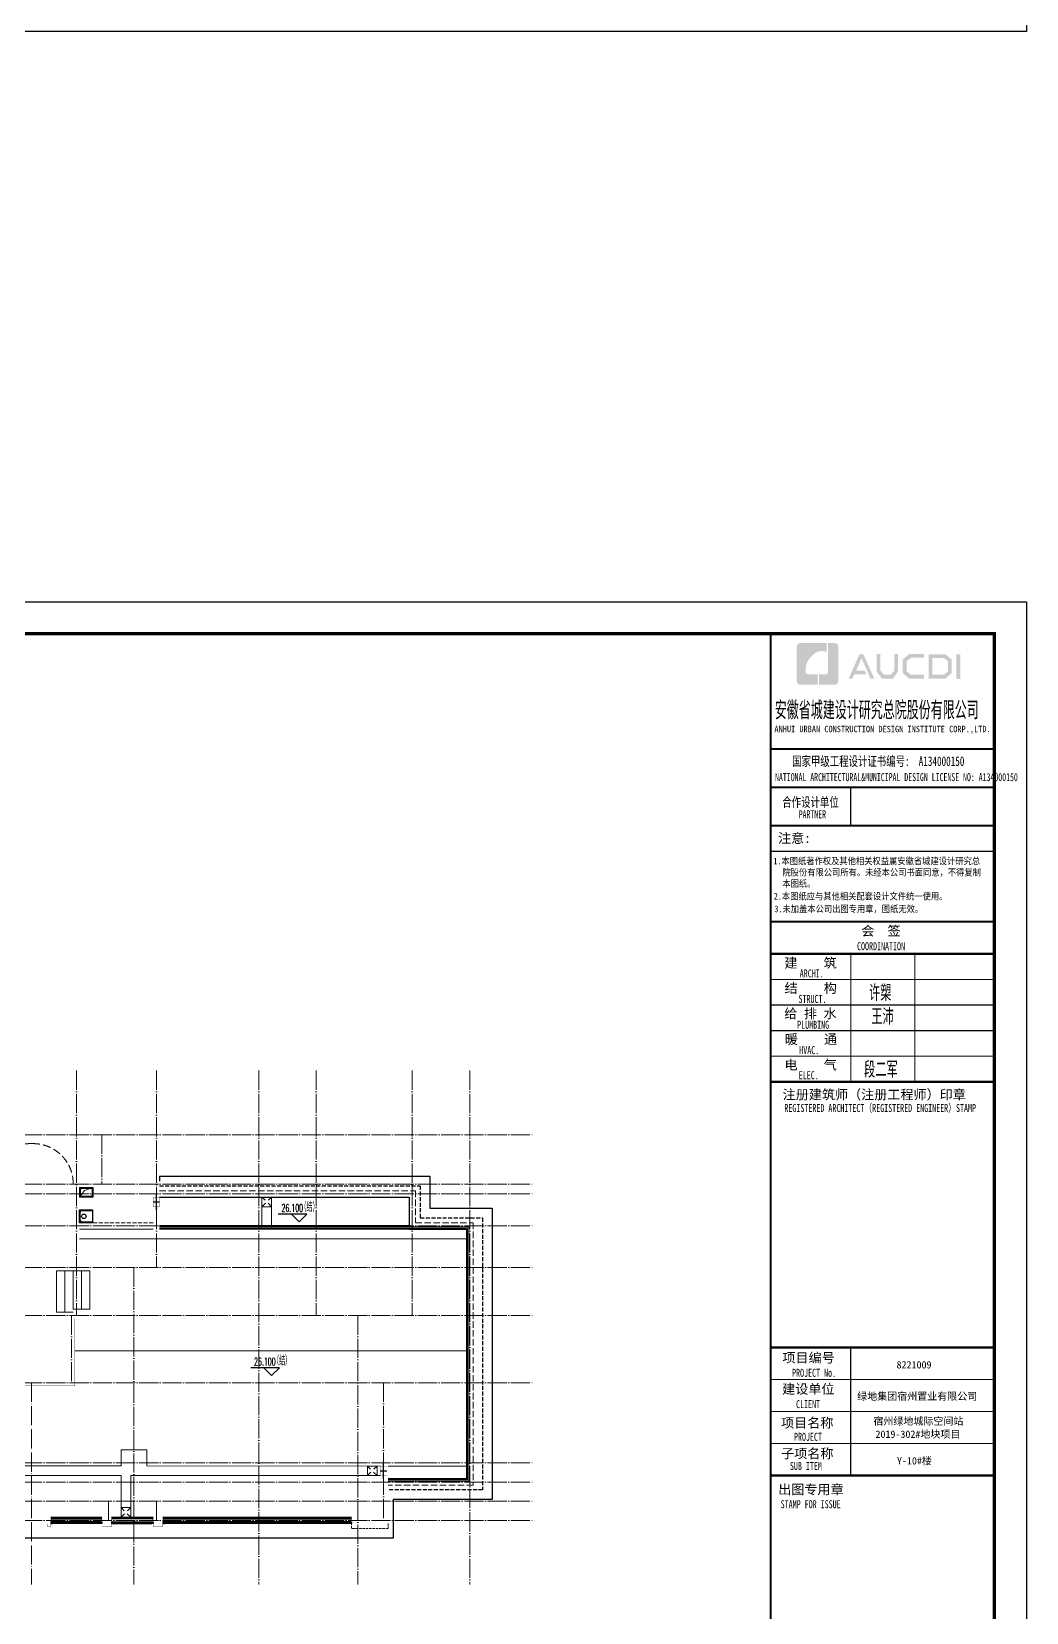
# Model space of a CAD drawing. Extents: x 27938 to 725830, y -209821 to 1628073.
# Drawn here: x 313217 to 344314, y 284242 to 333624 of the extents above; entities that cross this region are included whole.
import ezdxf

# ---------------------------------------------------------------- set-up
doc = ezdxf.new("R2010")
doc.units = 0
doc.header["$LTSCALE"] = 1000
doc.header["$MEASUREMENT"] = 0
for name, pattern in [('#P_--_20B1_001_t3$0$DASH', [0.35, 0.25, -0.1]), ('__DASH', [0.35, 0.25, -0.1]), ('DASH', [0.35, 0.25, -0.1]), ('DOTE', [2.42, 2, -0.2, 0.02, -0.2])]:
    doc.linetypes.add(name, pattern=pattern)
for name, color, linetype in [('$RECOVER_210609100354-0', 7, 'Continuous'), ('3-栏杆1', 135, 'Continuous'), ('DIM_ELEV', 3, 'Continuous'), ('ROOF', 183, 'Continuous'), ('图框', 140, 'Continuous'), ('图签文字', 147, 'Continuous'), ('机电标识类', 1, 'Continuous'), ('污水', 3, 'Continuous'), ('看线', 251, 'Continuous'), ('管', 193, 'Continuous'), ('铝合金', 144, 'Continuous')]:
    doc.layers.add(name, color=color, linetype=linetype)
for name, color, linetype, lineweight in [('DOTE', 19, 'DOTE', 9), ('LVTRY', 1, 'Continuous', 13), ('PUB_HATCH', 8, 'Continuous', 9), ('STAIR', 2, 'Continuous', 18), ('WINDOW', 144, 'Continuous', 15), ('图签', 147, 'Continuous', 18), ('平面-分水线', 214, 'Continuous', 15), ('平面-排水沟', 86, 'Continuous', 15), ('平面-栏杆', 135, 'Continuous', 15), ('平面-看线', 45, 'Continuous', 15), ('立面-洞口示意', 152, 'Continuous', 13)]:
    doc.layers.add(name, color=color, linetype=linetype, lineweight=lineweight)
doc.layers.add('yichutu', color=7, linetype='Continuous', true_color=0xffffff, plot=False)
doc.styles.add('_TCH_DIM', font='SIMPLEX.shx', dxfattribs={"width": 0.7, "bigfont": 'GBCBIG.shx'})
doc.styles.add('HT', font='')
doc.styles.add('宋体', font='', dxfattribs={"height": 50})
doc.styles.add('建筑图签-1', font='', dxfattribs={"width": 0.7})
doc.styles.add('建筑图签-2', font='TXT.shx', dxfattribs={"width": 0.5, "bigfont": 'HZTXT.shx'})
doc.styles.get('HT').set_extended_font_data('SimHei')
doc.styles.get('宋体').set_extended_font_data('SimSun')
doc.styles.get('建筑图签-1').set_extended_font_data('SimHei')

# ---------------------------------------------------------------- blocks, each defined once
blk = doc.blocks.new('院标1')
h = blk.add_hatch(color=150)
h.dxf.hatch_style = 1
h.set_gradient(color1=(33, 113, 253), color2=(33, 113, 253), tint=1, name='INVCURVED')
edge = h.paths.add_edge_path()
edge.add_spline(control_points=[(116373, 648379), (116379, 648379), (116382, 648379), (116391, 648379), (116391, 648379), (116391, 648379), (116616, 648379), (116616, 648379), (116616, 648379), (116616, 648379), (116616, 648054), (116616, 648054), (116616, 648054), (116616, 648054), (116108, 648054), (116108, 648054), (116108, 648054), (116028, 648054), (115963, 648111), (115963, 648199), (115963, 648199), (115963, 648199), (115963, 649215), (115963, 649215), (115963, 649215), (115963, 649295), (116018, 649360), (116108, 649360), (116108, 649360), (116108, 649360), (116897, 649360), (116897, 649360), (116897, 649360), (116897, 649360), (116897, 649080), (116897, 649080), (116897, 649080), (116897, 649080), (116566, 649140), (116356, 648859), (116356, 648859), (116245, 648719), (116240, 648545), (116247, 648466), (116247, 648466), (116254, 648386), (116247, 648466), (116247, 648466), (116247, 648466), (116247, 648466), (116258, 648374), (116373, 648379)], knot_values=[0, 0, 0, 0, 0.071429, 0.071429, 0.071429, 0.107143, 0.142857, 0.142857, 0.142857, 0.178571, 0.214286, 0.214286, 0.214286, 0.25, 0.285714, 0.285714, 0.285714, 0.321429, 0.357143, 0.357143, 0.357143, 0.392857, 0.428571, 0.428571, 0.428571, 0.464286, 0.5, 0.5, 0.5, 0.535714, 0.571429, 0.571429, 0.571429, 0.607143, 0.642857, 0.642857, 0.642857, 0.678571, 0.714286, 0.714286, 0.714286, 0.75, 0.785714, 0.785714, 0.785714, 0.821429, 0.857143, 0.857143, 0.857143, 0.928571, 1, 1, 1, 1], degree=3, periodic=0)
h = blk.add_hatch(color=150)
h.dxf.hatch_style = 1
h.set_gradient(color1=(33, 113, 253), color2=(33, 113, 253), tint=1, name='INVCURVED')
edge = h.paths.add_edge_path()
edge.add_spline(control_points=[(117268, 649215), (117268, 649215), (117268, 648199), (117268, 648199), (117268, 648199), (117268, 648114), (117212, 648054), (117123, 648054), (117123, 648054), (117123, 648054), (116663, 648054), (116663, 648054), (116663, 648054), (116663, 648054), (116663, 648379), (116663, 648379), (116663, 648379), (116663, 648379), (116865, 648379), (116865, 648379), (116865, 648379), (116907, 648379), (116941, 648413), (116941, 648455), (116941, 648455), (116941, 648455), (116941, 649360), (116941, 649360), (116941, 649360), (116941, 649360), (117123, 649360), (117123, 649360), (117123, 649360), (117204, 649360), (117268, 649306), (117268, 649215)], knot_values=[0, 0, 0, 0, 0.1, 0.1, 0.1, 0.15, 0.2, 0.2, 0.2, 0.25, 0.3, 0.3, 0.3, 0.35, 0.4, 0.4, 0.4, 0.45, 0.5, 0.5, 0.5, 0.55, 0.6, 0.6, 0.6, 0.65, 0.7, 0.7, 0.7, 0.75, 0.8, 0.8, 0.8, 0.9, 1, 1, 1, 1], degree=3, periodic=0)
blk = doc.blocks.new('TK')
at = {"layer": '图框'}
h = blk.add_hatch(color=256, dxfattribs=at)
h.paths.add_polyline_path([(547288, 547072), (547414, 547072), (547414, 546302), (547288, 546302)])
h.paths.add_polyline_path([(546536, 546956), (546536, 546430), (546896, 546430), (547020, 546536), (547020, 546855), (546900, 546956)], flags=16)
h.paths.add_polyline_path([(546418, 547074), (546418, 546311), (546940, 546311), (547138, 546482), (547138, 546910), (546943, 547074)])
h.paths.add_polyline_path([(546275, 547077), (546275, 546962), (545868, 546962), (545735, 546851), (545735, 546531), (545868, 546429), (546277, 546429), (546277, 546307), (545813, 546307), (545611, 546481), (545611, 546910), (545809, 547077)])
h.paths.add_polyline_path([(544792, 547075), (544912, 547075), (544912, 546565), (545026, 546433), (545237, 546433), (545351, 546565), (545351, 547075), (545465, 547075), (545465, 546528), (545301, 546311), (544963, 546311), (544792, 546530)])
h.paths.add_polyline_path([(544260, 547074), (544377, 547074), (544719, 546310), (544603, 546310), (544322, 546944), (544147, 546556), (544418, 546556), (544479, 546440), (544098, 546440), (544039, 546308), (543916, 546308)])
for p, q in [((541480, 544114), (548480, 544114)), ((541480, 544114), (548480, 544114)), ((541480, 542914), (548480, 542914))]:
    blk.add_line(p, q, dxfattribs=at)
blk.add_lwpolyline([(465375, 548714), (549475, 548714), (549475, 489314), (465375, 489314)], close=True, dxfattribs=at)
blk.add_lwpolyline([(465375, 548714), (549475, 548714), (549475, 489314), (465375, 489314)], close=True, dxfattribs=at)
at = {"layer": '图框', "const_width": 100}
blk.add_lwpolyline([(548475, 490314), (548475, 547714), (467875, 547714), (467875, 490314)], close=True, dxfattribs=at)
at = {"layer": '图框'}
for points, const_width in [([(541480, 490314), (541480, 547714)], 70), ([(541480, 544114), (548480, 544114)], 60), ([(541480, 542914), (548480, 542914)], 60), ([(541480, 542914), (548480, 542914)], 60), ([(543980, 542914), (543980, 541714)], 35), ([(541480, 541714), (548480, 541714)], 60), ([(541480, 541714), (548480, 541714)], 60), ([(541480, 540913), (548480, 540913)], 35), ([(541488, 538714), (548488, 538714)], 60), ([(541488, 537714), (548488, 537714)], 70), ([(541488, 537714), (548488, 537714)], 70), ([(543988, 537714), (543988, 533714)], 35), ([(545988, 537714), (545988, 533714)], 35), ([(541488, 536914), (548488, 536914)], 35), ([(541488, 536114), (548488, 536114)], 35), ([(541488, 535314), (548488, 535314)], 35), ([(541488, 534514), (548488, 534514)], 35), ([(541488, 533714), (548488, 533714)], 70), ([(541480, 525414), (548480, 525414)], 70), ([(541480, 525414), (548480, 525414)], 70), ([(543980, 521414), (543980, 525414)], 35), ([(541480, 524414), (548480, 524414)], 35), ([(541480, 523414), (548480, 523414)], 35), ([(541480, 522414), (548480, 522414)], 35), ([(548480, 521414), (541480, 521414)], 70)]:
    blk.add_lwpolyline(points, dxfattribs=dict(at, const_width=const_width))
blk.add_blockref('院标1', (426331, -101935))
for s, height, style, width, p in [('ANHUI URBAN CONSTRUCTION DESIGN INSTITUTE CORP.,LTD.', 200, '建筑图签-1', 0.91, (541598, 544636)), ('NATIONAL ARCHITECTURAL&MUNICIPAL DESIGN LICENSE NO: A134000150', 250, '建筑图签-1', 0.6, (541617, 543108)), ('PARTNER', 250, '建筑图签-1', 0.6, (542355, 541947)), ('1.本图纸著作权及其他相关权益属安徽省城建设计研究总', 210, 'HT', 0.88, (541566, 540507)), ('院股份有限公司所有。未经本公司书面同意，不得复制', 210, 'HT', 0.88, (541845, 540153)), ('本图纸。', 210, 'HT', 0.88, (541845, 539803)), (' 2.本图纸应与其他相关配套设计文件统一使用。 ', 210, 'HT', 0.88, (541455, 539406)), ('3.未加盖本公司出图专用章，图纸无效。', 210, 'HT', 0.88, (541598, 539011)), ('COORDINATION', 250, '建筑图签-1', 0.7, (544180, 537827)), ('ARCHI.', 250, '建筑图签-1', 0.7, (542389, 536975)), ('STRUCT.', 250, '建筑图签-1', 0.7, (542350, 536179)), ('PLUMBING', 250, '建筑图签-1', 0.7, (542309, 535372)), ('HVAC.', 250, '建筑图签-1', 0.7, (542374, 534579)), ('ELEC.', 250, '建筑图签-1', 0.7, (542358, 533794)), ('REGISTERED ARCHITECT（REGISTERED ENGINEER）STAMP', 250, '建筑图签-1', 0.7, (541909, 532772)), ('PROJECT No.', 250, '建筑图签-1', 0.7, (542150, 524499, -1799)), ('CLIENT', 250, '建筑图签-1', 0.7, (542274, 523520)), ('PROJECT', 250, '建筑图签-1', 0.7, (542209, 522500)), ('SUB ITEM', 250, '建筑图签-1', 0.7, (542082, 521589)), ('STAMP FOR ISSUE', 250, '建筑图签-1', 0.7, (541793, 520395))]:
    blk.add_text(s, height=height, dxfattribs=dict(at, style=style, width=width)).set_placement(p)
at = {"layer": '图签', "color": 2, "style": '宋体'}
for s, height, p in [('8221009', 229.3, (545417, 524761)), ('绿地集团宿州置业有限公司', 229.34, (544185, 523776)), ('宿州绿地城际空间站', 229.3, (544690, 523001)), ('2019-302#地块项目', 229.34, (544757, 522592)), ('Y-10#楼', 229.3, (545429, 521761))]:
    blk.add_text(s, height=height, dxfattribs=at).set_placement(p)
at = {"layer": '图签文字', "color": 7, "style": '建筑图签-1'}
for s, height, width, p in [('安徽省城建设计研究总院股份有限公司', 500, 0.55, (541608, 545091)), ('国家甲级工程设计证书编号:  A134000150', 300, 0.7, (542152, 543581)), ('合作设计单位', 300, 0.7, (541845, 542304))]:
    blk.add_text(s, height=height, dxfattribs=dict(at, width=width)).set_placement(p)
for s, p in [('注意:', (541711, 541177)), ('会  签', (544315, 538281)), ('建    筑', (541910, 537280)), ('结    构', (541914, 536493)), ('给 排 水', (541905, 535699)), ('暖    通', (541923, 534896)), ('电    气', (541913, 534096)), ('注册建筑师（注册工程师）印章', (541855, 533167)), ('项目编号', (541848, 524946)), ('建设单位', (541840, 523969)), ('项目名称', (541807, 522911)), ('子项名称', (541807, 521954)), ('出图专用章', (541716, 520832))]:
    blk.add_text(s, height=300, dxfattribs=at).set_placement(p)
at = {"layer": '图签文字', "color": 1, "style": '建筑图签-2', "width": 0.7}
for s, p in [('许槊', (544555, 536242)), ('王沛', (544626, 535501)), ('段二军', (544401, 533845))]:
    blk.add_text(s, height=500, dxfattribs=at).set_placement(p)
blk = doc.blocks.new('FGDGDRGSDGDG')
at = {"layer": 'DOTE', "linetype": 'DOTE', "ltscale": 0.3}
for p, q in [((490182, 529998), (490182, 513948)), ((491982, 529998), (491982, 522348)), ((494982, 529998), (494982, 522348)), ((496782, 529998), (496782, 513948)), ((499982, 529998), (499982, 523848)), ((502482, 529998), (502482, 522348)), ((505282, 529998), (505282, 522348)), ((507782, 529998), (507782, 523848)), ((510982, 529998), (510982, 513948)), ((512782, 529998), (512782, 522348)), ((515782, 529998), (515782, 522348)), ((517582, 529998), (517582, 513948)), ((519382, 529998), (519382, 522348)), ((522382, 529998), (522382, 522348)), ((524182, 529998), (524182, 513948)), ((527382, 529998), (527382, 523848)), ((529882, 529998), (529882, 522348)), ((532682, 529998), (532682, 522348)), ((535182, 529998), (535182, 523848)), ((538382, 529998), (538382, 513948)), ((540182, 529998), (540182, 522348)), ((543182, 529998), (543182, 522348)), ((544982, 529998), (544982, 513948)), ((488182, 527998), (546982, 527998)), ((501682, 527998), (501682, 526448)), ((506082, 527998), (506082, 526448)), ((529082, 527998), (529082, 526448)), ((533482, 527998), (533482, 526448)), ((488182, 526448), (546982, 526448)), ((488182, 526148), (546982, 526148)), ((488182, 525148), (546982, 525148)), ((488182, 523848), (546982, 523848)), ((500682, 523848), (500682, 513948)), ((507082, 523848), (507082, 513948)), ((528082, 523848), (528082, 513948)), ((534482, 523848), (534482, 513948)), ((488182, 522348), (546982, 522348)), ((493682, 522348), (493682, 513948)), ((502632, 522348), (502632, 520248)), ((505132, 522348), (505132, 520248)), ((514082, 522348), (514082, 513948)), ((521082, 522348), (521082, 513948)), ((530032, 522348), (530032, 520248)), ((532532, 522348), (532532, 520248)), ((541482, 522348), (541482, 513948)), ((488182, 520248), (546982, 520248)), ((503882, 520248), (503882, 513948)), ((531282, 520248), (531282, 513948)), ((488182, 517748), (546982, 517748)), ((492882, 517748), (492882, 517148)), ((514882, 517748), (514882, 517148)), ((520282, 517748), (520282, 517148)), ((542282, 517748), (542282, 517148)), ((488182, 517148), (546982, 517148)), ((488182, 516548), (546982, 516548)), ((499982, 516548), (499982, 515948)), ((501482, 516548), (501482, 515948)), ((506282, 516548), (506282, 515948)), ((507782, 516548), (507782, 515948)), ((527382, 516548), (527382, 515948)), ((528882, 516548), (528882, 515948)), ((533682, 516548), (533682, 515948)), ((535182, 516548), (535182, 515948)), ((488182, 515948), (546982, 515948))]:
    blk.add_line(p, q, dxfattribs=at)
blk = doc.blocks.new('R5T6Y7TRF')
at = {"layer": '平面-分水线', "color": 4, "elevation": -134}
blk.add_lwpolyline([(392485, -26438), (392785, -26438), (392785, -26738), (392485, -26738)], close=True, dxfattribs=at)
for points in [[(392485, -26438), (392582, -26534)], [(392485, -26738), (392593, -26629)], [(392676, -26629), (392785, -26738)], [(392688, -26534), (392785, -26438)]]:
    blk.add_lwpolyline(points, dxfattribs=at)
blk = doc.blocks.new('GDGDGDGRGD')
at = {"linetype": '__DASH', "ltscale": 0.1}
blk.add_wipeout([(428917, 296115), (428717, 296115), (428717, 295815), (428917, 295815)], dxfattribs=at).dxf.layer = '污水'
at = {"layer": '机电标识类', "color": 250, "linetype": 'DASH', "ltscale": 400}
for p, q in [((428917, 295965), (428717, 295965)), ((428817, 295715), (428817, 296215))]:
    blk.add_line(p, q, dxfattribs=at)
at = {"layer": '污水', "linetype": '__DASH', "ltscale": 0.1, "const_width": 10}
blk.add_lwpolyline([(428917, 296115), (428717, 296115), (428717, 295815), (428917, 295815)], close=True, dxfattribs=at)
blk = doc.blocks.new('A$C3EB2330C')
at = {"layer": '管'}
for p, q in [((0, 380), (330, 380)), ((330, 20), (0, 20)), ((380, 330), (380, 70))]:
    blk.add_line(p, q, dxfattribs=at)
blk.add_lwpolyline([(400, 400), (400, 0), (0, 0), (0, 400)], close=True, dxfattribs=at)
for centre, start, end in [((330, 330), 0, 90), ((330, 70), 270, 360)]:
    blk.add_arc(centre, 50, start, end, dxfattribs=at)
blk.add_ellipse((267, 200), major_axis=(-49.5, -49.5), ratio=1, start_param=-0.785398, end_param=5.497787, dxfattribs=at)
blk = doc.blocks.new('yct-841-594-84100-59399.9999999999-100-1000.0')
at = {"layer": 'yichutu', "color": 7, "true_color": 0xffffff}
blk.add_lwpolyline([(0, 0), (0, 59400), (84100, 59400), (84100, 0)], close=True, dxfattribs=at)
blk = doc.blocks.new('A$C1BAD4CCC')
at = {"layer": 'PUB_HATCH'}
blk.add_hatch(color=256, dxfattribs=at).paths.add_polyline_path([(15, -15), (15, -285), (155, -285), (155, -270), (50, -270), (30, -250), (30, -50), (50, -30), (370, -30), (390, -50), (390, -250), (370, -270), (265, -270), (265, -285), (405, -285), (405, -15)])
at = {"layer": 'LVTRY', "color": 1}
for p, q in [((155, -270), (155, -285)), ((265, -270), (265, -285))]:
    blk.add_line(p, q, dxfattribs=at)
for points in [[(420, 0), (0, 0), (0, -300), (420, -300)], [(405, -15), (15, -15), (15, -285), (405, -285)], [(50, -270), (370, -270), (390, -250), (390, -50), (370, -30), (50, -30), (30, -50), (30, -250), (50, -270)]]:
    blk.add_lwpolyline(points, close=True, dxfattribs=at)
at = {"layer": '立面-洞口示意'}
blk.add_lwpolyline([(420, 0), (156, -94), (0, -300)], dxfattribs=at)

msp = doc.modelspace()

# ---------------------------------------------------------------- linework, layer by layer
at = {"layer": '$RECOVER_210609100354-0', "color": 30, "const_width": 8}
msp.add_lwpolyline([(314566.6, 293415.3), (314566.6, 291315.3), (311866.6, 291315.3), (311866.6, 293415.3)], dxfattribs=at)
at = {"color": 30, "const_width": 8}
for points in [[(313816.6, 287015.4), (313816.6, 286915.4), (313716.6, 286915.4), (313716.6, 287015.4)], [(315716.6, 287015.4), (315716.6, 286915.4), (315416.6, 286915.4), (315416.6, 287015.4)], [(317316.6, 287015.4), (317316.6, 286915.4), (317016.6, 286915.4), (317016.6, 287015.4)]]:
    msp.add_lwpolyline(points, dxfattribs=at)
at = {"layer": '3-栏杆1', "color": 5}
for p, q in [((313836.8, 287197.6), (313816.6, 287215.4)), ((313816.6, 287215.4), (313836.8, 287197.6)), ((313816.6, 287148.4), (313836.8, 287168.3)), ((315396.3, 287197.5), (313836.8, 287197.6)), ((313836.8, 287197.6), (313836.8, 287168.3)), ((313836.8, 287168.3), (315396.3, 287168.2)), ((315396.3, 287197.6), (315416.6, 287215.4)), ((315416.6, 287215.4), (315396.3, 287197.6)), ((315396.3, 287197.6), (315396.3, 287168.3)), ((315396.3, 287168.3), (315416.6, 287148.4)), ((315416.6, 287148.4), (315396.3, 287168.3)), ((315736.8, 287197.6), (315716.6, 287215.4)), ((315716.6, 287215.4), (315736.8, 287197.6)), ((315736.8, 287168.3), (315716.6, 287148.4)), ((315716.6, 287148.4), (315736.8, 287168.3)), ((315736.8, 287197.5), (316996.3, 287197.6)), ((315736.8, 287197.6), (315736.8, 287168.3)), ((316996.3, 287168.3), (315736.8, 287168.2)), ((317016.6, 287215.4), (316996.3, 287197.6)), ((316996.3, 287197.6), (316996.3, 287168.3)), ((317016.6, 287148.4), (316996.3, 287168.3)), ((317336.8, 287197.6), (317316.6, 287215.4)), ((317316.6, 287215.4), (317336.8, 287197.6)), ((317316.6, 287148.4), (317336.8, 287168.3)), ((323196.3, 287197.5), (317336.8, 287197.6)), ((317336.8, 287197.6), (317336.8, 287168.3)), ((317336.8, 287168.3), (323196.3, 287168.2)), ((323196.3, 287197.6), (323216.6, 287215.4)), ((323216.6, 287215.4), (323196.3, 287197.6)), ((323196.3, 287197.6), (323196.3, 287168.3)), ((323196.3, 287168.3), (323216.6, 287148.4)), ((323216.6, 287148.4), (323196.3, 287168.3))]:
    msp.add_line(p, q, dxfattribs=at)
at = {"layer": 'DIM_ELEV'}
for p, q in [((321817.8, 296677.6), (320925.6, 296677.6)), ((321577.8, 296437.6), (321337.8, 296677.6)), ((321577.8, 296437.6), (321817.8, 296677.6)), ((320961, 291877.8), (320068.7, 291877.8)), ((320721, 291637.8), (320481, 291877.8)), ((320721, 291637.8), (320961, 291877.8))]:
    msp.add_line(p, q, dxfattribs=at)
at = {"layer": 'DOTE', "linetype": 'DOTE', "ltscale": 0.3}
msp.add_line((324216.6, 291415.4), (324216.6, 287115.4), dxfattribs=at)
at = {"layer": 'ROOF', "ltscale": 0.8}
for p, q in [((317216.6, 297865.4), (317216.6, 297715.4)), ((325016.6, 296315.4), (317216.6, 296315.4)), ((325016.6, 296215.4), (317216.6, 296215.4))]:
    msp.add_line(p, q, dxfattribs=at)
msp.add_lwpolyline([(317216.6, 297215.4), (325016.6, 297215.4), (325016.6, 296315.4)], dxfattribs=at)
at = {"layer": 'STAIR'}
msp.add_line((314516.6, 293715.4), (314516.6, 294915.4), dxfattribs=at)
at = {"layer": 'STAIR', "color": 251, "linetype": 'DASH'}
msp.add_lwpolyline([(314516.6, 297635.4, 0.4142136), (313266.6, 298885.4), (313166.6, 298885.4, 0.4142136), (311916.6, 297635.4)], format="xyb", dxfattribs=at)
at = {"layer": 'STAIR'}
for points in [[(314256.6, 294915.4), (313996.6, 294915.4), (313996.6, 293615.4), (314256.6, 293615.4)], [(314516.6, 294915.4), (314256.6, 294915.4), (314256.6, 293615.4), (314516.6, 293615.4)], [(314516.6, 294915.4), (314776.6, 294915.4), (314776.6, 293715.4), (314516.6, 293715.4)], [(314776.6, 294915.4), (315036.6, 294915.4), (315036.6, 293715.4), (314776.6, 293715.4)]]:
    msp.add_lwpolyline(points, dxfattribs=at)
at = {"layer": 'WINDOW', "linetype": 'DASH', "ltscale": 0.5}
msp.add_line((317016.6, 296415.4), (314716.6, 296415.4), dxfattribs=at)
at = {"layer": '平面-排水沟'}
for p, q in [((320416.6, 297215.4), (320416.6, 296315.4)), ((320716.6, 297215.4), (320716.6, 296315.4)), ((314716.6, 296215.4), (317016.6, 296215.4)), ((314716.6, 295915.4), (326816.6, 295915.4)), ((314566.6, 292415), (326816.6, 292415)), ((316016.6, 288515.4), (299516.6, 288515.5)), ((316016.6, 288815.4), (310416.6, 288815.4)), ((316316.6, 288515.4), (316316.6, 287215.4)), ((320316.6, 288514.9), (320316.6, 288814.9))]:
    msp.add_line(p, q, dxfattribs=at)
for points in [[(316016.6, 288815.4), (316016.6, 289315.4), (316816.6, 289315.4), (316816.6, 288815.4)], [(316016.6, 287215.4), (316016.6, 288515.4)]]:
    msp.add_lwpolyline(points, dxfattribs=at)
at = {"layer": '平面-看线'}
for p, q in [((315416.6, 287215.4), (313816.6, 287215.4)), ((315716.6, 287215.4), (317016.6, 287215.4)), ((317316.6, 287215.4), (323216.6, 287215.4))]:
    msp.add_line(p, q, dxfattribs=at)
at = {"layer": '平面-看线', "linetype": 'DASH', "ltscale": 0.3}
msp.add_lwpolyline([(324366.6, 287015.4), (324366.6, 286865.4), (323216.6, 286865.4), (323216.6, 287015.4)], dxfattribs=at)
at = {"layer": '污水', "linetype": '__DASH', "ltscale": 0.1, "const_width": 10}
msp.add_lwpolyline([(320716.6, 296315.4), (320716.6, 296215.3), (320416.6, 296215.3), (320416.6, 296315.4)], close=True, dxfattribs=at)
at = {"layer": '看线', "color": 201}
msp.add_lwpolyline([(324516.6, 287765.4), (324516.6, 286565.4), (301916.6, 286565.4), (301916.6, 288065.4), (299516.6, 288065.4)], dxfattribs=at)
at = {"layer": '铝合金', "color": 36}
for points in [[(313846.6, 287075.4), (313816.6, 287075.4), (313816.6, 287015.4), (313866.6, 287015.3), (313866.6, 287045.3)], [(313816.6, 287045.4), (313816.6, 287015.4), (313866.6, 287015.3), (313866.6, 287025.3), (313866.6, 287025.3), (313866.6, 287045.4)], [(315386.6, 287075.4), (313846.6, 287075.4)], [(315366.6, 287045.4), (313866.6, 287045.4)], [(315366.6, 287015.4), (313866.6, 287015.4)], [(315386.6, 287075.4), (315416.6, 287075.4), (315416.6, 287015.4), (315366.6, 287015.4), (315366.6, 287045.4)], [(315416.6, 287045.4), (315416.6, 287015.4), (315366.6, 287015.4), (315366.6, 287025.4), (315366.6, 287025.4), (315366.6, 287045.4)], [(315746.6, 287075.4), (315716.6, 287075.4), (315716.6, 287015.4), (315766.6, 287015.4), (315766.6, 287045.4)], [(315716.6, 287045.4), (315716.6, 287015.4), (315766.6, 287015.4), (315766.6, 287025.4), (315766.6, 287025.4), (315766.6, 287045.4)], [(315746.6, 287075.4), (316986.6, 287075.4)], [(315766.6, 287045.4), (316966.6, 287045.4)], [(315766.6, 287015.4), (316966.6, 287015.4)], [(316986.6, 287075.4), (317016.6, 287075.4), (317016.6, 287015.4), (316966.6, 287015.3), (316966.6, 287045.3)], [(317016.6, 287045.4), (317016.6, 287015.4), (316966.6, 287015.3), (316966.6, 287025.3), (316966.6, 287025.3), (316966.6, 287045.4)], [(317346.6, 287075.4), (317316.6, 287075.4), (317316.6, 287015.4), (317366.6, 287015.3), (317366.6, 287045.3)], [(317316.6, 287045.4), (317316.6, 287015.4), (317366.6, 287015.3), (317366.6, 287025.3), (317366.6, 287025.3), (317366.6, 287045.4)], [(323186.6, 287075.4), (317346.6, 287075.4)], [(323166.6, 287045.4), (317366.6, 287045.4)], [(323166.6, 287015.4), (317366.6, 287015.4)], [(323186.6, 287075.4), (323216.6, 287075.4), (323216.6, 287015.4), (323166.6, 287015.4), (323166.6, 287045.4)], [(323216.6, 287045.4), (323216.6, 287015.4), (323166.6, 287015.4), (323166.6, 287025.4), (323166.6, 287025.4), (323166.6, 287045.4)]]:
    msp.add_lwpolyline(points, dxfattribs=at)

# ---------------------------------------------------------------- block references
for name, p in [('TK', (-205160.9, -155690.1)), ('TK', (-205160.9, -232898.5)), ('FGDGDRGSDGDG', (-218065.9, -228833.1)), ('A$C1BAD4CCC', (314716.6, 297515.4))]:
    msp.add_blockref(name, p)
at = {"color": 2, "xscale": -1}
for p in [(713201.4, 323653, 134.4), (708801.4, 313953, 134.4)]:
    msp.add_blockref('R5T6Y7TRF', p, dxfattribs=at)
at = {"layer": 'yichutu'}
msp.add_blockref('yct-841-594-84100-59399.9999999999-100-1000.0', (260214.1, 333623.5), dxfattribs=at)
at = {"layer": '管', "rotation": 180}
msp.add_blockref('A$C3EB2330C', (315116.6, 296815.4), dxfattribs=at)

# ---------------------------------------------------------------- texts
at = {"layer": 'DIM_ELEV', "color": 7, "style": '_TCH_DIM'}
for s, height, width, p in [('26.100', 238, 0.494118, (321026.4, 296757.6)), ('（结）', 270.07, 0.7, (321620, 296757.6)), ('26.100', 238, 0.494118, (320169.5, 291957.9)), ('（结）', 270.07, 0.7, (320763.1, 291957.9))]:
    msp.add_text(s, height=height, dxfattribs=dict(at, width=width)).set_placement(p)

# ---------------------------------------------------------------- next in the draw order: block references
at = {"xscale": -1}
msp.add_blockref('GDGDGDGRGD', (753033.2, -7300.9), dxfattribs=at)

# ---------------------------------------------------------------- next in the draw order: linework, layer by layer
at = {"layer": 'ROOF', "ltscale": 0.8}
for points in [[(317216.6, 297865.4), (325666.6, 297865.4), (325666.6, 296865.4), (327616.6, 296865.4), (327616.6, 287765.4), (324516.6, 287765.4)], [(325016.6, 296215.4), (326816.6, 296215.4), (326816.6, 288415.4), (324366.6, 288415.4)]]:
    msp.add_lwpolyline(points, dxfattribs=at)
at = {"layer": '平面-排水沟'}
for p, q in [((324116.6, 288515.4), (316316.6, 288515.4)), ((324116, 288814.5), (316816.6, 288815.4)), ((324366.9, 288814.3), (326816.6, 288814.3))]:
    msp.add_line(p, q, dxfattribs=at)
at = {"layer": '平面-栏杆'}
for points in [[(317216.6, 296285.4), (326886.6, 296285.4), (326886.6, 288345.4), (324366.6, 288345.4)], [(317216.6, 296245.4), (326846.6, 296245.4), (326846.6, 288385.4), (324366.6, 288385.4)]]:
    msp.add_lwpolyline(points, dxfattribs=at)
at = {"layer": '平面-看线', "linetype": 'DASH', "ltscale": 0.8}
msp.add_lwpolyline([(317216.6, 297415.4), (325216.6, 297415.4), (325216.6, 296415.4), (327016.6, 296415.4), (327016.6, 288215.4), (324366.6, 288215.4)], dxfattribs=at)
at = {"layer": '看线', "color": 202, "linetype": '#P_--_20B1_001_t3$0$DASH', "ltscale": 0.5}
msp.add_lwpolyline([(317216.6, 297565.4), (325366.6, 297565.4), (325366.6, 296565.4), (327316.6, 296565.4), (327316.6, 288065.4), (324366.6, 288065.4)], dxfattribs=at)

# ---------------------------------------------------------------- next in the draw order: block references
at = {"color": 2, "xscale": -1}
msp.add_blockref('R5T6Y7TRF', (716501.8, 315252.7, 134.4), dxfattribs=at)

# ---------------------------------------------------------------- next in the draw order: block references
at = {"xscale": -1}
msp.add_blockref('GDGDGDGRGD', (745933.2, 1100), dxfattribs=at)

# ---------------------------------------------------------------- next in the draw order: block references
at = {"layer": 'yichutu'}
msp.add_blockref('yct-841-594-84100-59399.9999999999-100-1000.0', (260214.1, 256415.2), dxfattribs=at)

doc.saveas('drawing.dxf')
